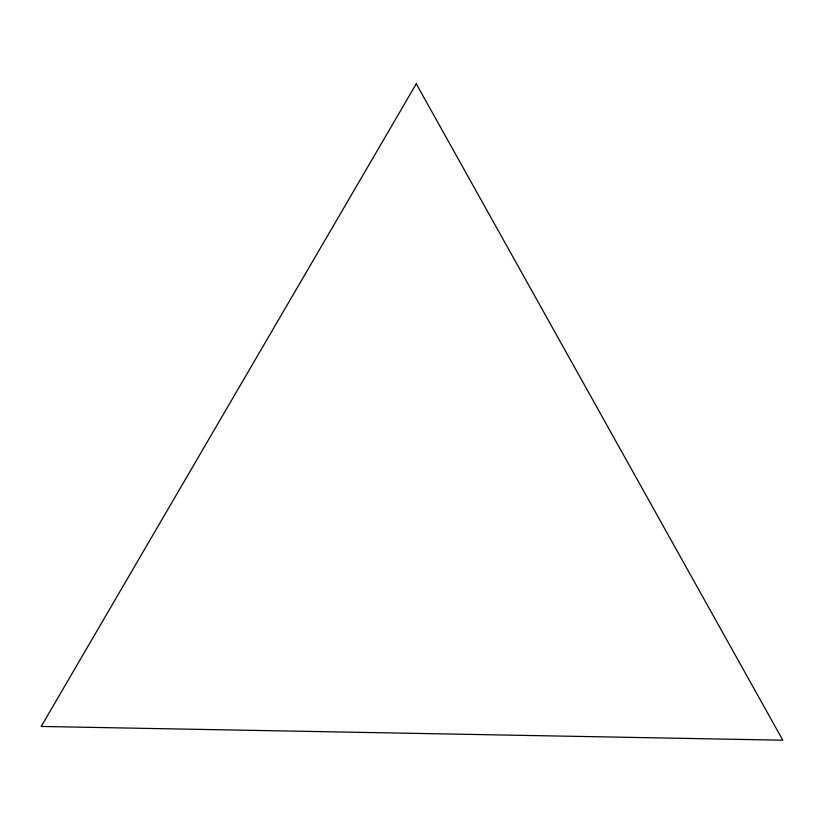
<?xml version="1.0" encoding="UTF-8"?>
<svg xmlns="http://www.w3.org/2000/svg" width="824" height="824" viewBox="0 0 824 824"><rect width="100%" height="100%" fill="white"/><g stroke="black" fill="none" stroke-linecap="round" stroke-linejoin="round"><path stroke-width="1.24" d="M416.264 83.801L41.2 726.449L782.8 740.199L416.264 83.801"/></g></svg>
